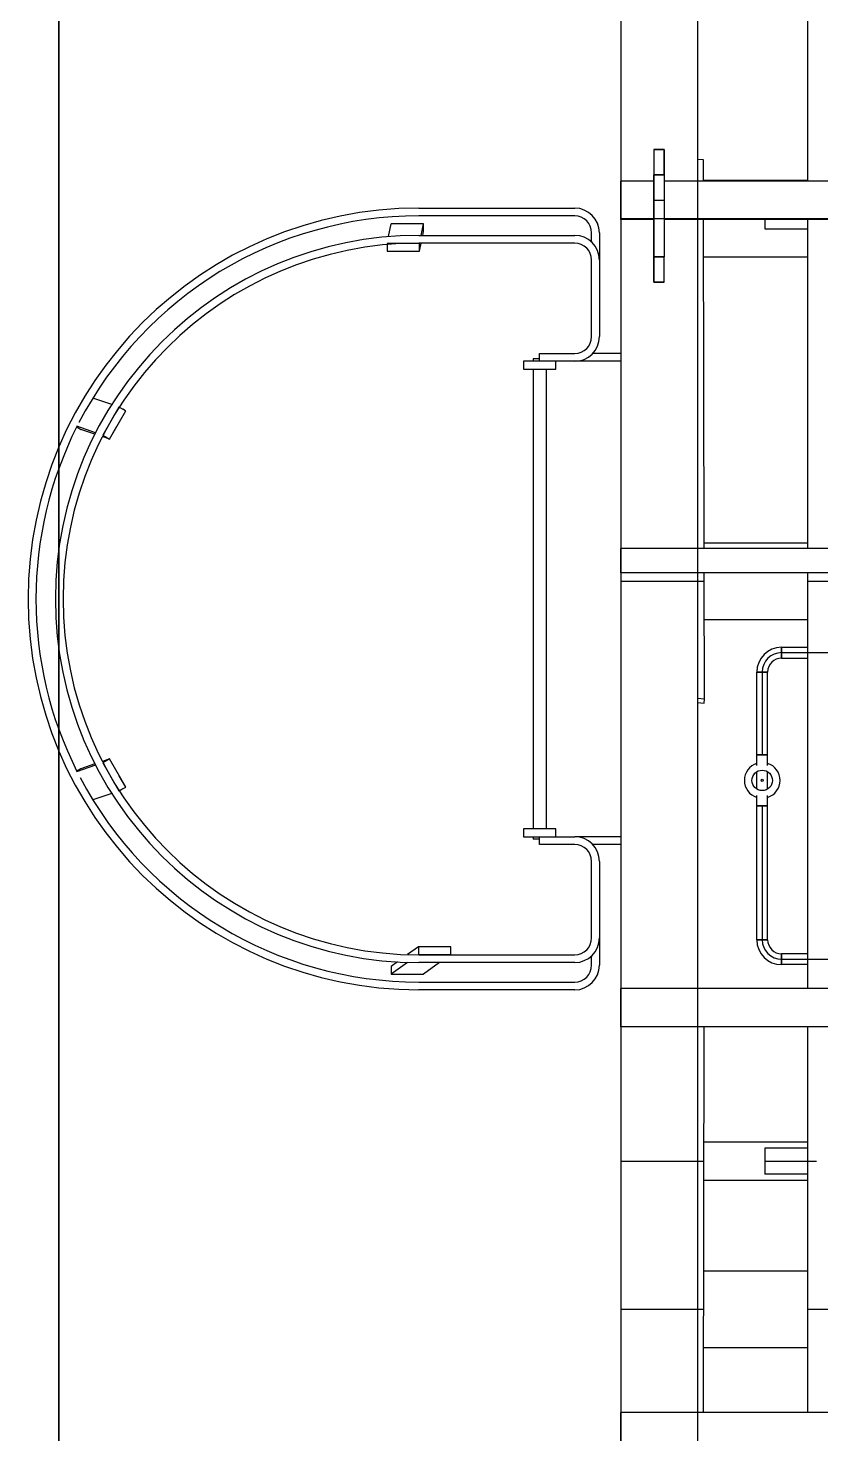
# Model space of a CAD drawing. Header units: inches. Extents: x 517790 to 538444, y 301815 to 302461.
# Drawn here: x 517875.664 to 517877.129, y 302341.594 to 302344.191 of the extents above; entities that cross this region are included whole.
import ezdxf

# ---------------------------------------------------------------- set-up
doc = ezdxf.new("R2010")
doc.units = ezdxf.units.IN
doc.header["$MEASUREMENT"] = 0
doc.linetypes.add('BLAST PROOF PARTITION-EMBED 1_DWG$0$DIVIDE2', pattern=[0.625, 0.25, -0.125, 0, -0.125, 0, -0.125])
doc.layers.add('硅胶总平面底图 工艺装置区', color=253, linetype='Continuous')
doc.layers.add('硅胶总平面底图0804', color=253, linetype='Continuous')

msp = doc.modelspace()

# ---------------------------------------------------------------- linework, layer by layer
at = {"layer": '硅胶总平面底图 工艺装置区', "linetype": 'BLAST PROOF PARTITION-EMBED 1_DWG$0$DIVIDE2', "lineweight": -3, "ltscale": 400}
msp.add_line((517875.7208, 302348.8476), (517875.7208, 302291.2639), dxfattribs=at)
at = {"layer": '硅胶总平面底图 工艺装置区', "color": 253, "linetype": 'Continuous', "lineweight": -3}
for p, q in [((517876.7592, 302348.8476), (517876.7592, 302341.2957)), ((517876.9008, 302348.8476), (517876.9008, 302341.2957)), ((517877.1045, 302343.9082), (517877.1045, 302344.459)), ((517876.8394, 302343.9672), (517876.8205, 302343.9672)), ((517876.8205, 302343.9672), (517876.8394, 302343.9672)), ((517876.8205, 302343.9672), (517876.8205, 302343.92)), ((517876.8205, 302343.9672), (517876.8205, 302343.92)), ((517876.8394, 302343.92), (517876.8394, 302343.9672)), ((517876.8394, 302343.9672), (517876.8394, 302343.92)), ((517876.9121, 302343.948), (517876.9008, 302343.9487)), ((517876.9122, 302343.9082), (517876.9121, 302343.948)), ((517876.8205, 302343.92), (517876.8394, 302343.92)), ((517876.8394, 302343.92), (517876.8205, 302343.92)), ((517876.8205, 302343.7689), (517876.8205, 302343.92)), ((517876.8205, 302343.92), (517876.8205, 302343.7689)), ((517876.8394, 302343.92), (517876.8205, 302343.92)), ((517876.8394, 302343.92), (517876.8394, 302343.7689)), ((517876.8394, 302343.92), (517876.8394, 302343.7689)), ((517876.7592, 302343.8374), (517876.7592, 302343.9082)), ((517876.8205, 302343.9082), (517876.7592, 302343.9082)), ((517878.0808, 302343.9082), (517876.8394, 302343.9082)), ((517876.9122, 302343.9105), (517877.1045, 302343.9105)), ((517876.8394, 302343.8728), (517876.8205, 302343.8728)), ((517876.3863, 302343.8586), (517876.6741, 302343.8586)), ((517876.6741, 302343.8442), (517876.3863, 302343.8442)), ((517876.7592, 302343.8397), (517878.4584, 302343.8397)), ((517876.8205, 302343.8374), (517876.7592, 302343.8374)), ((517878.0808, 302343.8374), (517876.8394, 302343.8374)), ((517876.9135, 302343.2299), (517876.9123, 302343.8374)), ((517877.0251, 302343.8374), (517877.0251, 302343.8205)), ((517877.1045, 302343.2299), (517877.1045, 302343.8374)), ((517876.3299, 302343.8059), (517876.3348, 302343.8298)), ((517876.3947, 302343.8298), (517876.3348, 302343.8298)), ((517876.3903, 302343.8082), (517876.3947, 302343.8298)), ((517876.3933, 302343.8082), (517876.3947, 302343.8154)), ((517876.3947, 302343.8154), (517876.3947, 302343.8298)), ((517876.7052, 302343.7959), (517876.7052, 302343.813)), ((517876.7196, 302343.813), (517876.7196, 302343.7627)), ((517877.0251, 302343.8205), (517877.1045, 302343.8205)), ((517876.3873, 302343.7932), (517876.3274, 302343.7932)), ((517876.3274, 302343.7932), (517876.3274, 302343.7788)), ((517876.3863, 302343.8082), (517876.6741, 302343.8082)), ((517876.6741, 302343.7938), (517876.3863, 302343.7938)), ((517876.3873, 302343.7932), (517876.3874, 302343.7938)), ((517876.3873, 302343.7788), (517876.3903, 302343.7938)), ((517876.3873, 302343.7788), (517876.3873, 302343.7932)), ((517876.3274, 302343.7788), (517876.3873, 302343.7788)), ((517876.3751, 302343.7788), (517876.3873, 302343.7788)), ((517876.3873, 302343.7788), (517876.3873, 302343.7788)), ((517876.7052, 302343.6212), (517876.7052, 302343.7627)), ((517876.7196, 302343.7627), (517876.7196, 302343.6212)), ((517876.8205, 302343.7689), (517876.8205, 302343.7217)), ((517876.8205, 302343.7217), (517876.8205, 302343.7689)), ((517876.8394, 302343.7689), (517876.8205, 302343.7689)), ((517876.8205, 302343.7689), (517876.8394, 302343.7689)), ((517876.8394, 302343.7689), (517876.8205, 302343.7689)), ((517876.8394, 302343.7217), (517876.8394, 302343.7689)), ((517876.8394, 302343.7217), (517876.8394, 302343.7689)), ((517876.9124, 302343.7689), (517877.1045, 302343.7689)), ((517876.8205, 302343.7217), (517876.8394, 302343.7217)), ((517876.8394, 302343.7217), (517876.8205, 302343.7217)), ((517876.6093, 302343.5804), (517876.5973, 302343.5804)), ((517876.5973, 302343.5804), (517876.5973, 302343.5757)), ((517876.6093, 302343.5757), (517876.6093, 302343.59)), ((517876.6093, 302343.59), (517876.6741, 302343.59)), ((517876.7592, 302343.59), (517876.7073, 302343.59)), ((517876.6393, 302343.5757), (517876.5793, 302343.5757)), ((517876.5793, 302343.5757), (517876.5793, 302343.5613)), ((517876.5793, 302343.5613), (517876.6393, 302343.5613)), ((517876.5973, 302343.5613), (517876.5973, 302342.7117)), ((517876.6213, 302343.5613), (517876.6213, 302342.7117)), ((517876.6393, 302343.5613), (517876.6393, 302343.5757)), ((517876.6741, 302343.5757), (517876.6393, 302343.5757)), ((517876.7592, 302343.5757), (517876.6741, 302343.5757)), ((517876.9134, 302343.2403), (517877.1045, 302343.2403)), ((517876.7592, 302343.1846), (517876.7592, 302343.2299)), ((517878.1212, 302343.2299), (517876.7592, 302343.2299)), ((517878.1212, 302343.1846), (517876.7592, 302343.1846)), ((517876.7592, 302343.1695), (517876.9136, 302343.1695)), ((517876.914, 302342.9513), (517876.9135, 302343.1846)), ((517877.1045, 302342.4167), (517877.1045, 302343.1846)), ((517877.1045, 302343.1695), (517877.2634, 302343.1695)), ((517876.9137, 302343.0987), (517877.1045, 302343.0987)), ((517877.0564, 302343.0474), (517877.0564, 302343.0273)), ((517877.0564, 302343.0474), (517877.1045, 302343.0474)), ((517877.0564, 302343.0273), (517877.0564, 302343.0474)), ((517877.1045, 302343.0373), (517877.0564, 302343.0373)), ((517877.0564, 302343.0373), (517877.0564, 302343.0373)), ((517877.0564, 302343.0373), (517877.0564, 302343.0373)), ((517877.3033, 302343.0373), (517877.1045, 302343.0373)), ((517877.0564, 302343.0273), (517877.1045, 302343.0273)), ((517877.0104, 302343.0014), (517877.0305, 302343.0014)), ((517877.0104, 302342.8485), (517877.0104, 302343.0014)), ((517877.0305, 302343.0014), (517877.0104, 302343.0014)), ((517877.0205, 302343.0014), (517877.0205, 302342.8485)), ((517877.0205, 302343.0014), (517877.0205, 302343.0014)), ((517877.0205, 302343.0014), (517877.0205, 302343.0014)), ((517877.0305, 302342.8485), (517877.0305, 302343.0014)), ((517876.914, 302342.9513), (517876.9008, 302342.9524)), ((517876.9008, 302342.9453), (517876.9135, 302342.9442)), ((517876.9135, 302342.9442), (517876.914, 302342.9513)), ((517877.0104, 302342.8485), (517877.0305, 302342.8485)), ((517877.0305, 302342.8485), (517877.0104, 302342.8485)), ((517877.0104, 302342.8291), (517877.0104, 302342.8485)), ((517877.0305, 302342.8291), (517877.0305, 302342.8485)), ((517877.0104, 302342.7854), (517877.0104, 302342.8173)), ((517877.0305, 302342.7854), (517877.0305, 302342.8173)), ((517877.0104, 302342.7541), (517877.0104, 302342.7736)), ((517877.0305, 302342.7541), (517877.0305, 302342.7736)), ((517877.0104, 302342.7541), (517877.0305, 302342.7541)), ((517877.0104, 302342.5069), (517877.0104, 302342.7541)), ((517877.0305, 302342.7541), (517877.0104, 302342.7541)), ((517877.0205, 302342.7541), (517877.0205, 302342.5069)), ((517877.0305, 302342.5069), (517877.0305, 302342.7541)), ((517876.5793, 302342.7117), (517876.5793, 302342.6973)), ((517876.6393, 302342.7117), (517876.5793, 302342.7117)), ((517876.5793, 302342.6973), (517876.6393, 302342.6973)), ((517876.5973, 302342.6973), (517876.5973, 302342.6925)), ((517876.6093, 302342.6829), (517876.6093, 302342.6973)), ((517876.6393, 302342.6973), (517876.6393, 302342.7117)), ((517876.6393, 302342.6973), (517876.6741, 302342.6973)), ((517876.7592, 302342.6973), (517876.6741, 302342.6973)), ((517876.6093, 302342.6925), (517876.5973, 302342.6925)), ((517876.6741, 302342.6829), (517876.6093, 302342.6829)), ((517876.7592, 302342.6829), (517876.7073, 302342.6829)), ((517876.7052, 302342.5103), (517876.7052, 302342.6517)), ((517876.7196, 302342.6517), (517876.7196, 302342.5103)), ((517876.3854, 302342.4941), (517876.3651, 302342.4794)), ((517876.4453, 302342.4941), (517876.3854, 302342.4941)), ((517876.3854, 302342.4941), (517876.3854, 302342.4797)), ((517876.4453, 302342.4797), (517876.4453, 302342.4941)), ((517876.7196, 302342.5103), (517876.7196, 302342.4599)), ((517877.0104, 302342.5069), (517877.0305, 302342.5069)), ((517877.0305, 302342.5069), (517877.0104, 302342.5069)), ((517877.0205, 302342.5069), (517877.0205, 302342.5069)), ((517877.0205, 302342.5069), (517877.0205, 302342.5069)), ((517876.3464, 302342.4659), (517876.3348, 302342.4575)), ((517876.3652, 302342.465), (517876.3349, 302342.4431)), ((517876.3855, 302342.4797), (517876.3846, 302342.4791)), ((517876.3854, 302342.4797), (517876.4453, 302342.4797)), ((517876.3863, 302342.4791), (517876.6741, 302342.4791)), ((517876.6741, 302342.4647), (517876.3863, 302342.4647)), ((517876.4245, 302342.4647), (517876.3947, 302342.4431)), ((517876.4452, 302342.4797), (517876.4443, 302342.4791)), ((517876.7052, 302342.4599), (517876.7052, 302342.477)), ((517877.0564, 302342.4709), (517877.0564, 302342.481)), ((517877.1045, 302342.481), (517877.0564, 302342.481)), ((517877.0564, 302342.481), (517877.0564, 302342.4609)), ((517877.0564, 302342.4709), (517877.1045, 302342.4709)), ((517877.0564, 302342.4609), (517877.0564, 302342.4709)), ((517877.0564, 302342.4709), (517877.0564, 302342.4709)), ((517877.0564, 302342.4709), (517877.0564, 302342.4709)), ((517877.1045, 302342.4609), (517877.0564, 302342.4609)), ((517877.1045, 302342.4709), (517877.3033, 302342.4709)), ((517876.3348, 302342.4575), (517876.3349, 302342.4431)), ((517876.3349, 302342.4431), (517876.3947, 302342.4431)), ((517876.3863, 302342.4287), (517876.6741, 302342.4287)), ((517876.6741, 302342.4143), (517876.3863, 302342.4143)), ((517876.7592, 302342.3459), (517876.7592, 302342.4167)), ((517877.6277, 302342.4167), (517876.7592, 302342.4167)), ((517877.6277, 302342.3459), (517876.7592, 302342.3459)), ((517876.9129, 302342.3459), (517876.9117, 302341.6332)), ((517877.1045, 302341.6332), (517877.1045, 302342.3459)), ((517876.9125, 302342.1335), (517877.1045, 302342.1335)), ((517876.7592, 302342.0981), (517876.9125, 302342.0981)), ((517877.1045, 302342.122), (517877.0251, 302342.122)), ((517877.0251, 302342.122), (517877.0251, 302342.0741)), ((517877.0251, 302342.0981), (517877.121, 302342.0981)), ((517877.1045, 302342.0741), (517877.0251, 302342.0741)), ((517876.9124, 302342.0627), (517877.1045, 302342.0627)), ((517876.9121, 302341.8951), (517877.1045, 302341.8951)), ((517876.7592, 302341.8243), (517876.912, 302341.8243)), ((517877.1045, 302341.8243), (517877.2634, 302341.8243)), ((517876.9119, 302341.7535), (517877.1045, 302341.7535)), ((517876.7592, 302341.5624), (517876.7592, 302341.6332)), ((517878.0808, 302341.6332), (517876.7592, 302341.6332))]:
    msp.add_line(p, q, dxfattribs=at)
at = {"layer": '硅胶总平面底图 工艺装置区', "color": 9, "linetype": 'Continuous', "lineweight": -3}
for p, q in [((517875.8187, 302343.4957), (517875.7837, 302343.5076)), ((517875.832, 302343.4911), (517875.802, 302343.4392)), ((517875.8145, 302343.432), (517875.8445, 302343.4839)), ((517875.8445, 302343.4839), (517875.832, 302343.4911)), ((517875.8443, 302343.484), (517875.8389, 302343.4871)), ((517875.8443, 302343.484), (517875.8443, 302343.484)), ((517875.754, 302343.4544), (517875.7619, 302343.4499)), ((517875.7889, 302343.4436), (517875.7542, 302343.4555)), ((517875.7876, 302343.4412), (517875.7619, 302343.4499)), ((517875.8146, 302343.432), (517875.8274, 302343.4543)), ((517875.8145, 302343.432), (517875.8014, 302343.4365)), ((517875.802, 302343.4392), (517875.8145, 302343.432)), ((517875.8026, 302343.4388), (517875.8076, 302343.436)), ((517875.8145, 302343.432), (517875.8146, 302343.432)), ((517875.8146, 302343.432), (517875.8145, 302343.432)), ((517875.7889, 302342.8292), (517875.7539, 302342.8173)), ((517875.7876, 302342.8318), (517875.7616, 302342.8229)), ((517875.8144, 302342.8409), (517875.8014, 302342.8365)), ((517875.8145, 302342.8409), (517875.802, 302342.8337)), ((517875.802, 302342.8337), (517875.832, 302342.7818)), ((517875.8144, 302342.8409), (517875.8089, 302342.8377)), ((517875.8144, 302342.8409), (517875.8144, 302342.8409)), ((517875.8445, 302342.789), (517875.8145, 302342.8409)), ((517875.7616, 302342.8229), (517875.7541, 302342.8185)), ((517875.8445, 302342.7891), (517875.8326, 302342.8095)), ((517875.8187, 302342.7773), (517875.7837, 302342.7653)), ((517875.832, 302342.7818), (517875.8445, 302342.789)), ((517875.8326, 302342.7821), (517875.8376, 302342.7851)), ((517875.8444, 302342.789), (517875.8445, 302342.7891))]:
    msp.add_line(p, q, dxfattribs=at)
at = {"layer": '硅胶总平面底图 工艺装置区', "color": 253, "linetype": 'Continuous', "lineweight": -3}
for radius in [0.0189, 0.00201]:
    msp.add_circle((517877.0205, 302342.8013), radius, dxfattribs=at)
for centre, radius, start, end in [((517876.3863, 302343.1365), 0.7221, 90, 270), ((517876.3863, 302343.1365), 0.7077, 90, 152.588), ((517876.6741, 302343.813), 0.0456, 0, 90), ((517876.6741, 302343.813), 0.0312, 0, 90), ((517876.3863, 302343.1365), 0.6718, 90, 270), ((517876.3863, 302343.1365), 0.6574, 90, 270), ((517876.6741, 302343.7627), 0.0456, 0, 90), ((517876.6741, 302343.7627), 0.0312, 0, 90), ((517876.6741, 302343.6212), 0.0456, 270, 0), ((517876.6741, 302343.6212), 0.0312, 270, 0), ((517877.0564, 302343.0014), 0.046, 90, 180), ((517877.0564, 302343.0014), 0.036, 90, 180), ((517877.0564, 302343.0014), 0.0259, 90, 180), ((517877.0205, 302342.8013), 0.033, 107.7461, 252.2539), ((517877.0205, 302342.8013), 0.033, 287.7461, 72.2539), ((517876.3863, 302343.1365), 0.7077, 207.7786, 270), ((517876.6741, 302342.6517), 0.0456, 0, 90), ((517876.6741, 302342.6517), 0.0312, 0, 90), ((517876.6741, 302342.5103), 0.0312, 270, 0), ((517876.6741, 302342.5103), 0.0456, 270, 0), ((517877.0564, 302342.5069), 0.046, 180, 270), ((517877.0564, 302342.5069), 0.036, 180, 270), ((517877.0564, 302342.5069), 0.0259, 180, 270), ((517876.6741, 302342.4599), 0.0456, 270, 0), ((517876.6741, 302342.4599), 0.0312, 270, 0)]:
    msp.add_arc(centre, radius, start, end, dxfattribs=at)
at = {"layer": '硅胶总平面底图 工艺装置区', "color": 9, "linetype": 'Continuous', "lineweight": -3}
msp.add_arc((517876.3863, 302343.1365), 0.7077, 153.226, 206.7792, dxfattribs=at)
at = {"layer": '硅胶总平面底图0804', "color": 253, "linetype": 'Continuous', "lineweight": 20}
for p, q in [((517875.7205, 302348.8476), (517875.7205, 302291.2639)), ((517875.7205, 302335.6794), (517875.7205, 302344.9688))]:
    msp.add_line(p, q, dxfattribs=at)

doc.saveas('drawing.dxf')
